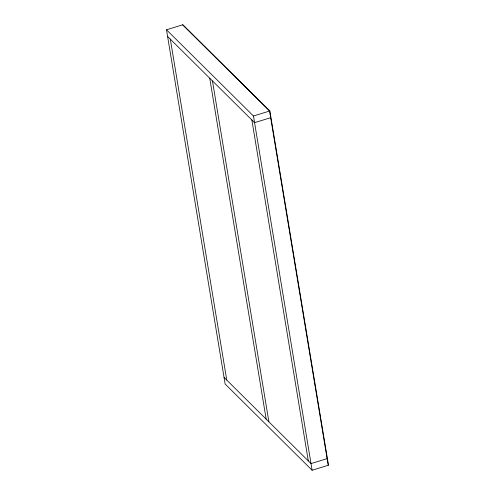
<?xml version="1.0" encoding="UTF-8"?>
<svg xmlns="http://www.w3.org/2000/svg" width="495" height="495" viewBox="0 0 495 495"><rect width="100%" height="100%" fill="white"/><g stroke="black" fill="none" stroke-linecap="round" stroke-linejoin="round"><path stroke-width="0.74" d="M166.499 29.799L182.884 24.75L269.855 110.954L328.501 465.201L312.116 470.25L225.145 384.046L166.499 29.799L253.471 116.003L312.116 470.25M253.471 116.003L269.855 110.954M270.666 117.705L254.572 122.667L167.607 36.463M327.108 458.624L311.015 463.586L224.043 377.382M182.593 24.837L269.565 111.041L328.21 465.288M251.856 119.976L308.298 460.894M212.448 80.914L268.89 421.833M209.731 78.216L266.168 419.141M170.323 39.161L226.76 380.08"/></g></svg>
